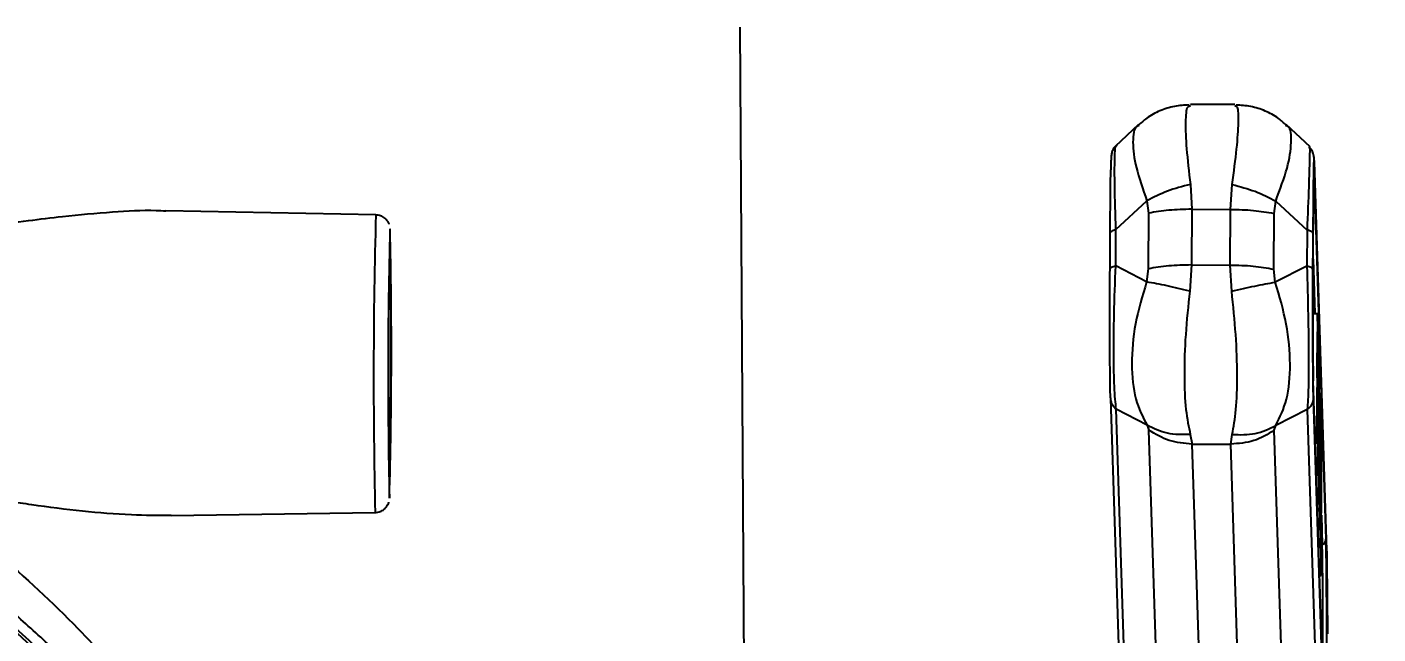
# Model space of a CAD drawing. Header units: millimetres. Extents: x 2454 to 4226, y 715 to 1968.
# Drawn here: x 3054.3 to 3138.3, y 1821.4 to 1859.1 of the extents above; entities that cross this region are included whole.
import ezdxf

# ---------------------------------------------------------------- set-up
doc = ezdxf.new("R2010")
doc.units = ezdxf.units.MM
doc.layers.add('标注', color=3, linetype='Continuous', lineweight=13)
doc.styles.add('SLDTEXTSTYLE1', font='txt.shx', dxfattribs={"width": 0.7, "bigfont": 'gbcbig.shx'})
doc.dimstyles.new('SLDDIMSTYLE12$0', dxfattribs={"dimtxt": 12, "dimasz": 10, "dimexe": 0, "dimexo": 0.0625, "dimgap": 0.875, "dimtad": 1, "dimdec": 1, "dimlfac": 1.8, "dimrnd": 1e-09, "dimzin": 12, "dimdsep": 46, "dimtxsty": 'SLDTEXTSTYLE1', "dimcen": 0.09, "dimdle": 8.16, "dimclrd": 3, "dimclre": 3, "dimadec": 0, "dimazin": 3, "dimtfac": 1, "dimtdec": 1, "dimtofl": 0, "dimtmove": 0, "dimatfit": 3, "dimfxl": 0, "dimfrac": 2, "dimtolj": 1, "dimlwd": 5, "dimlwe": 5, "dimarcsym": 0})

# ---------------------------------------------------------------- blocks, each defined once
blk = doc.blocks.new('*D48')
at = {"layer": 'Defpoints', "color": 0, "transparency": 16777216}
for p in [(3045.699, 1934.269), (3087.523, 1665.434), (3190.72, 1665.434)]:
    blk.add_point(p, dxfattribs=at)
at = {"layer": '标注', "color": 3, "lineweight": 5, "transparency": 16777216}
blk.add_line((3045.762, 1934.269), (3190.72, 1934.269), dxfattribs=at)
at = {"layer": '标注', "color": 3, "linetype": 'Continuous', "lineweight": 5, "transparency": 16777216}
for p, q in [((3190.72, 1924.269), (3190.72, 1675.434)), ((3087.585, 1665.434), (3190.72, 1665.434))]:
    blk.add_line(p, q, dxfattribs=at)
at = {"layer": '标注', "color": 3, "transparency": 16777216}
for points in [[(3189.053, 1924.269), (3192.386, 1924.269), (3190.72, 1934.269)], [(3189.053, 1675.434), (3192.386, 1675.434), (3190.72, 1665.434)]]:
    blk.add_solid(points, dxfattribs=at)
at = {"layer": '标注', "color": 0, "transparency": 16777216, "insert": (3178.416, 1799.851), "char_height": 10, "attachment_point": 5, "rotation": 90, "style": 'SLDTEXTSTYLE1'}
blk.add_mtext('\\A1;{\\H2.28571x;300}', dxfattribs=at)

msp = doc.modelspace()

# ---------------------------------------------------------------- linework, layer by layer
at = {"color": 7, "linetype": 'Continuous', "lineweight": 25}
for p, q in [((3098.931, 1815.906), (3098.647, 1859.077)), ((3126.645, 1854.183), (3126.558, 1854.137)), ((3129.408, 1854.265), (3126.645, 1854.271)), ((3129.478, 1854.13), (3129.408, 1854.177)), ((3123.42, 1853.01), (3121.964, 1851.659)), ((3123.46, 1852.964), (3123.411, 1852.942)), ((3132.6, 1852.932), (3132.542, 1852.959)), ((3134.084, 1851.629), (3132.59, 1853.014)), ((3135.126, 1826.565), (3134.34, 1850.736)), ((3135.126, 1826.534), (3134.341, 1850.704)), ((3126.634, 1849.293), (3126.727, 1847.751)), ((3129.126, 1847.746), (3129.237, 1849.288)), ((3134.312, 1849.795), (3134.313, 1849.808)), ((3134.334, 1849.705), (3135.064, 1827.254)), ((3122.006, 1846.486), (3123.938, 1848.28)), ((3123.938, 1848.28), (3124.035, 1847.509)), ((3076.004, 1847.406), (3062.957, 1847.662)), ((3124.035, 1847.509), (3124.018, 1844.048)), ((3126.727, 1847.751), (3126.709, 1844.29)), ((3126.727, 1847.751), (3129.126, 1847.746)), ((3129.109, 1844.285), (3129.126, 1847.746)), ((3131.817, 1844.031), (3131.834, 1847.492)), ((3131.834, 1847.492), (3131.94, 1848.263)), ((3131.94, 1848.263), (3133.885, 1846.46)), ((3121.641, 1844.039), (3121.652, 1846.288)), ((3121.994, 1844.236), (3122.006, 1846.486)), ((3133.885, 1846.46), (3133.874, 1844.211)), ((3134.251, 1846.261), (3134.24, 1844.012)), ((3134.251, 1842.982), (3134.268, 1846.442)), ((3123.913, 1843.235), (3121.994, 1844.236)), ((3126.709, 1844.29), (3126.601, 1842.665)), ((3126.709, 1844.29), (3129.109, 1844.285)), ((3129.204, 1842.659), (3129.109, 1844.285)), ((3133.874, 1844.211), (3131.915, 1843.218)), ((3134.259, 1844.643), (3134.369, 1841.27)), ((3124.018, 1844.048), (3123.913, 1843.235)), ((3131.915, 1843.218), (3131.817, 1844.031)), ((3134.246, 1841.271), (3134.533, 1841.27)), ((3134.533, 1841.27), (3134.495, 1833.526)), ((3134.565, 1840.288), (3134.533, 1841.27)), ((3134.526, 1837.566), (3134.539, 1840.126)), ((3134.539, 1840.126), (3134.562, 1839.426)), ((3134.535, 1839.426), (3134.562, 1839.426)), ((3134.532, 1838.67), (3134.572, 1838.669)), ((3134.626, 1838.436), (3134.56, 1831.544)), ((3134.636, 1838.119), (3134.626, 1838.436)), ((3134.547, 1836.934), (3134.526, 1837.566)), ((3134.527, 1837.681), (3134.571, 1837.681)), ((3134.627, 1829.471), (3134.636, 1838.119)), ((3135.001, 1814.658), (3134.271, 1837.11)), ((3134.271, 1837.094), (3134.271, 1837.11)), ((3135.001, 1814.643), (3134.271, 1837.094)), ((3134.504, 1833.233), (3134.522, 1836.674)), ((3134.522, 1836.674), (3134.533, 1836.332)), ((3134.544, 1837.016), (3134.565, 1837.016)), ((3134.557, 1836.751), (3134.547, 1836.934)), ((3121.668, 1835.993), (3122.62, 1806.723)), ((3134.267, 1835.997), (3135.219, 1806.727)), ((3134.519, 1836.081), (3134.539, 1836.081)), ((3134.52, 1836.332), (3134.533, 1836.332)), ((3134.533, 1836.332), (3134.539, 1836.081)), ((3134.596, 1834.089), (3134.615, 1836.113)), ((3134.612, 1835.706), (3134.624, 1835.706)), ((3134.624, 1835.706), (3134.621, 1833.335)), ((3134.694, 1836.277), (3134.634, 1836.277)), ((3134.634, 1835.758), (3134.675, 1835.758)), ((3123.943, 1834.33), (3122.024, 1835.331)), ((3122.976, 1806.061), (3122.024, 1835.331)), ((3133.904, 1835.305), (3131.945, 1834.313)), ((3133.904, 1835.305), (3134.855, 1806.036)), ((3134.516, 1835.533), (3134.542, 1835.533)), ((3134.542, 1835.533), (3134.545, 1833.849)), ((3123.943, 1834.33), (3124.051, 1834.029)), ((3125.009, 1804.586), (3124.051, 1834.029)), ((3131.851, 1834.012), (3131.945, 1834.313)), ((3132.808, 1804.57), (3131.851, 1834.012)), ((3134.558, 1831.571), (3134.556, 1834.07)), ((3134.621, 1833.335), (3134.596, 1834.089)), ((3126.631, 1833.759), (3126.747, 1833.158)), ((3126.747, 1833.158), (3129.147, 1833.153)), ((3127.704, 1803.715), (3126.747, 1833.158)), ((3129.147, 1833.153), (3129.234, 1833.753)), ((3134.387, 1833.527), (3134.495, 1833.526)), ((3134.397, 1833.233), (3134.504, 1833.233)), ((3134.495, 1833.526), (3134.504, 1833.233)), ((3134.508, 1833.849), (3134.545, 1833.849)), ((3134.545, 1833.849), (3134.546, 1831.94)), ((3134.57, 1831.234), (3134.589, 1833.338)), ((3134.589, 1833.338), (3134.619, 1832.411)), ((3134.631, 1833.156), (3134.651, 1833.156)), ((3134.771, 1833.957), (3134.705, 1827.066)), ((3134.782, 1833.64), (3134.771, 1833.957)), ((3134.773, 1824.992), (3134.782, 1833.64)), ((3130.104, 1803.71), (3129.147, 1833.153)), ((3134.581, 1832.412), (3134.619, 1832.411)), ((3134.619, 1832.411), (3134.616, 1829.802)), ((3134.631, 1832.881), (3134.716, 1832.881)), ((3134.631, 1832.874), (3134.726, 1832.873)), ((3134.716, 1832.881), (3134.726, 1832.873)), ((3134.439, 1831.94), (3134.546, 1831.94)), ((3134.451, 1831.571), (3134.558, 1831.571)), ((3134.452, 1831.545), (3134.56, 1831.544)), ((3134.546, 1831.94), (3134.558, 1831.571)), ((3134.56, 1831.544), (3134.57, 1831.234)), ((3134.688, 1832.148), (3134.683, 1831.24)), ((3134.718, 1831.209), (3134.688, 1832.148)), ((3134.742, 1829.61), (3134.761, 1831.634)), ((3134.462, 1831.234), (3134.57, 1831.234)), ((3134.683, 1831.24), (3134.705, 1830.589)), ((3134.704, 1828.343), (3134.718, 1831.209)), ((3134.757, 1831.227), (3134.769, 1831.227)), ((3134.769, 1831.227), (3134.766, 1828.856)), ((3134.508, 1829.802), (3134.616, 1829.802)), ((3134.616, 1829.802), (3134.627, 1829.471)), ((3134.627, 1829.963), (3134.647, 1829.963)), ((3134.628, 1830.589), (3134.705, 1830.589)), ((3134.705, 1830.589), (3134.697, 1829.142)), ((3134.519, 1829.471), (3134.627, 1829.471)), ((3134.766, 1828.856), (3134.742, 1829.61)), ((3063.286, 1828.71), (3075.965, 1828.904)), ((3134.715, 1826.755), (3134.735, 1828.859)), ((3134.735, 1828.859), (3134.765, 1827.933)), ((3134.777, 1828.733), (3134.837, 1826.88)), ((3134.565, 1828.055), (3134.668, 1828.054)), ((3134.571, 1827.865), (3134.681, 1827.864)), ((3134.726, 1827.933), (3134.765, 1827.933)), ((3134.765, 1827.933), (3134.762, 1825.323)), ((3134.597, 1827.066), (3134.705, 1827.066)), ((3134.607, 1826.756), (3134.715, 1826.755)), ((3134.705, 1827.066), (3134.715, 1826.755)), ((3134.837, 1826.88), (3134.775, 1826.846)), ((3135.18, 1821.355), (3135.136, 1825.933)), ((3134.654, 1825.324), (3134.762, 1825.323)), ((3134.665, 1824.992), (3134.773, 1824.992)), ((3134.762, 1825.323), (3134.773, 1824.992))]:
    msp.add_line(p, q, dxfattribs=at)
at = {"color": 7, "linetype": 'Continuous', "lineweight": 25, "flags": 128}
for points in [[(3134.314, 1849.84), (3134.316, 1849.859), (3134.325, 1849.874), (3134.334, 1849.705)], [(3076.889, 1846.501), (3076.886, 1846.504), (3076.884, 1846.501)], [(3076.855, 1831.853), (3076.842, 1832.011), (3076.829, 1832.477), (3076.819, 1833.227), (3076.811, 1834.225), (3076.806, 1835.42), (3076.805, 1836.751), (3076.806, 1838.153), (3076.811, 1839.555), (3076.818, 1840.886), (3076.828, 1842.081), (3076.84, 1843.078), (3076.854, 1843.829), (3076.868, 1844.295), (3076.882, 1844.453), (3076.896, 1844.295), (3076.908, 1843.829), (3076.918, 1843.078), (3076.926, 1842.081), (3076.931, 1840.886), (3076.933, 1839.555), (3076.931, 1838.153), (3076.927, 1836.751), (3076.919, 1835.419), (3076.909, 1834.225), (3076.897, 1833.227), (3076.884, 1832.477), (3076.869, 1832.011), (3076.855, 1831.853)]]:
    msp.add_lwpolyline(points, dxfattribs=at)
at = {"color": 7, "linetype": 'Continuous', "lineweight": 25}
for centre, radius, start, end in [((3244.45, 1846.654), 110.182, 178.34301, 180.10998), ((3133.915, 1849.708), 0.419, 337.83715, 359.68134), ((3437.471, 1837.382), 361.606, 178.41153, 181.34348), ((3420.795, 1837.463), 344.03, 178.49471, 181.27612), ((2732.634, 1838.937), 344.338, 358.47975, 1.25861), ((2993.685, 1755.802), 88.439, 6.30217, 83.69501), ((2993.792, 1755.802), 89.012, 9.79137, 79.96082), ((3387.776, 1840.892), 253.534, 179.52781, 180.85834), ((2993.687, 1755.803), 84.364, 293.77253, 288.03652), ((2992.529, 1755.805), 82.329, 298.30628, 286.54744), ((2992.335, 1755.805), 81.303, 353.64683, 186.35318), ((2992.326, 1755.805), 80.884, 353.64681, 186.3532), ((2992.287, 1755.805), 76.784, 353.328, 186.67202), ((2992.284, 1755.805), 75.854, 353.328, 186.67202), ((3134.632, 1827.26), 0.431, 298.29875, 359.23979), ((2769.115, 1821.802), 365.757, 359.5536, 0.79553), ((2838.363, 1821.839), 296.75, 358.56161, 1.04556), ((2993.765, 1755.803), 88.863, 40.89394, 49.10323)]:
    msp.add_arc(centre, radius, start, end, dxfattribs=at)
for points, knots in [([(3126.561, 1854.232), (3126.254, 1854.216), (3125.632, 1854.182), (3124.736, 1853.89), (3123.968, 1853.488), (3123.566, 1853.118), (3123.395, 1852.961)], [0, 0, 0, 0, 0.2632906, 0.532556, 0.8020144, 1, 1, 1, 1]), ([(3132.621, 1852.956), (3132.454, 1853.111), (3132.057, 1853.479), (3131.294, 1853.88), (3130.402, 1854.174), (3129.781, 1854.209), (3129.475, 1854.226)], [0, 0, 0, 0, 0.195762, 0.465926, 0.735935, 1, 1, 1, 1]), ([(3126.558, 1854.137), (3126.521, 1854.13), (3126.383, 1854.107), (3126.317, 1853.226), (3126.364, 1851.613), (3126.544, 1850.068), (3126.634, 1849.293)], [0, 0, 0, 0, 0.111973, 0.407208, 0.702522, 1, 1, 1, 1]), ([(3129.237, 1849.288), (3129.34, 1850.062), (3129.546, 1851.606), (3129.644, 1853.218), (3129.621, 1854.1), (3129.508, 1854.124), (3129.478, 1854.13)], [0, 0, 0, 0, 0.29748, 0.592797, 0.888034, 1, 1, 1, 1]), ([(3123.411, 1852.942), (3123.383, 1852.932), (3123.113, 1852.83), (3123.021, 1851.967), (3123.178, 1850.421), (3123.684, 1848.995), (3123.938, 1848.28)], [0, 0, 0, 0, 0.037464, 0.35747, 0.677562, 1, 1, 1, 1]), ([(3131.94, 1848.263), (3132.207, 1848.977), (3132.74, 1850.4), (3132.949, 1851.948), (3132.891, 1852.815), (3132.633, 1852.919), (3132.6, 1852.932)], [0, 0, 0, 0, 0.319527, 0.636729, 0.953845, 1, 1, 1, 1]), ([(3122.086, 1851.764), (3122.021, 1851.707), (3121.92, 1851.618), (3121.833, 1851.479), (3121.755, 1851.31), (3121.715, 1851.095), (3121.701, 1850.795), (3121.695, 1850.532), (3121.691, 1850.243), (3121.69, 1850.205)], [0, 0, 0, 0, 0.0833131, 0.1308532, 0.1866538, 0.341542, 0.5864242, 0.9450383, 1, 1, 1, 1]), ([(3122.006, 1846.486), (3121.978, 1847.441), (3121.926, 1849.21), (3121.927, 1850.972), (3121.96, 1851.746), (3122.004, 1851.627), (3122.013, 1851.603)], [0, 0, 0, 0, 0.342758, 0.634971, 0.927291, 1, 1, 1, 1]), ([(3134.027, 1851.563), (3134.033, 1851.595), (3134.057, 1851.725), (3134.049, 1850.939), (3133.998, 1849.168), (3133.924, 1847.407), (3133.885, 1846.46)], [0, 0, 0, 0, 0.089897, 0.377495, 0.665273, 1, 1, 1, 1]), ([(3134.341, 1850.717), (3134.319, 1850.949), (3134.283, 1851.326), (3134.127, 1851.508), (3134.068, 1851.577)], [0, 0, 0, 0, 0.616936, 1, 1, 1, 1]), ([(3134.341, 1850.704), (3134.334, 1850.854), (3134.321, 1851.132), (3134.302, 1850.846), (3134.283, 1850.013), (3134.264, 1848.483), (3134.256, 1847.039), (3134.251, 1846.261)], [0, 0, 0, 0, 0.208541, 0.38814, 0.554437, 0.759769, 1, 1, 1, 1]), ([(3121.652, 1846.288), (3121.656, 1846.96), (3121.663, 1848.21), (3121.677, 1849.565), (3121.686, 1850.037), (3121.69, 1850.205)], [0, 0, 0, 0, 0.427501, 0.795446, 1, 1, 1, 1]), ([(3126.634, 1849.293), (3126.145, 1849.168), (3125.166, 1848.918), (3124.347, 1848.493), (3123.938, 1848.28)], [0, 0, 0, 0, 0.500002, 1, 1, 1, 1]), ([(3129.237, 1849.288), (3129.723, 1849.161), (3130.7, 1848.907), (3131.525, 1848.478), (3131.94, 1848.263)], [0, 0, 0, 0, 0.496867, 1, 1, 1, 1]), ([(3031.807, 1844.568), (3032.5, 1844.555), (3033.903, 1844.53), (3036.033, 1844.596), (3038.093, 1844.73), (3040.137, 1844.931), (3042.218, 1845.185), (3044.454, 1845.503), (3046.978, 1845.899), (3049.479, 1846.305), (3052.027, 1846.709), (3054.301, 1847.038), (3056.88, 1847.365), (3059.526, 1847.589), (3061.672, 1847.719), (3062.752, 1847.659), (3062.957, 1847.648)], [0, 0, 0, 0, 0.063832, 0.129299, 0.196495, 0.25451, 0.319448, 0.391338, 0.465476, 0.5596, 0.631542, 0.71271, 0.782394, 0.886687, 0.978523, 1, 1, 1, 1]), ([(3076.83, 1846.821), (3076.828, 1846.827), (3076.811, 1846.88), (3076.73, 1847.032), (3076.56, 1847.218), (3076.306, 1847.372), (3076.106, 1847.391), (3076.007, 1847.401)], [0, 0, 0, 0, 0.0242731, 0.2150524, 0.4553573, 0.7315605, 1, 1, 1, 1]), ([(3122.024, 1835.331), (3121.982, 1835.73), (3121.904, 1836.47), (3121.863, 1838.655), (3121.888, 1841.35), (3121.957, 1843.227), (3121.994, 1844.236)], [0, 0, 0, 0, 0.270291, 0.500884, 0.73162, 1, 1, 1, 1]), ([(3133.874, 1844.211), (3133.904, 1843.193), (3133.959, 1841.307), (3133.99, 1838.607), (3133.975, 1836.436), (3133.929, 1835.701), (3133.904, 1835.305)], [0, 0, 0, 0, 0.270536, 0.501177, 0.731903, 1, 1, 1, 1]), ([(3061.395, 1814.821), (3060.596, 1815.698), (3059.029, 1817.418), (3056.584, 1819.849), (3054.143, 1822.111), (3051.708, 1824.205), (3048.914, 1826.443), (3045.725, 1828.785), (3042.106, 1831.179), (3038.473, 1833.34), (3034.249, 1835.594), (3029.399, 1837.838), (3023.917, 1839.947), (3018.475, 1841.636), (3013.25, 1842.93), (3009.902, 1843.491), (3008.311, 1843.758)], [0, 0, 0, 0, 0.059474, 0.116645, 0.171535, 0.224169, 0.274574, 0.346546, 0.416181, 0.4836, 0.548936, 0.644489, 0.737549, 0.828705, 0.91858, 1, 1, 1, 1]), ([(3121.668, 1836.024), (3121.662, 1836.269), (3121.65, 1836.727), (3121.638, 1837.988), (3121.631, 1839.605), (3121.631, 1841.713), (3121.637, 1843.224), (3121.641, 1844.039)], [0, 0, 0, 0, 0.208541, 0.38814, 0.554437, 0.759769, 1, 1, 1, 1]), ([(3123.913, 1843.235), (3123.653, 1842.363), (3123.135, 1840.625), (3122.929, 1838.09), (3123.151, 1835.851), (3123.678, 1834.838), (3123.943, 1834.33)], [0, 0, 0, 0, 0.2509317, 0.5000153, 0.7490533, 1, 1, 1, 1]), ([(3126.601, 1842.665), (3126.116, 1842.78), (3125.139, 1843.011), (3124.323, 1843.16), (3123.913, 1843.235)], [0, 0, 0, 0, 0.496867, 1, 1, 1, 1]), ([(3134.24, 1844.012), (3134.237, 1843.307), (3134.232, 1841.997), (3134.23, 1840.075), (3134.235, 1838.356), (3134.247, 1836.83), (3134.26, 1836.288), (3134.267, 1835.997)], [0, 0, 0, 0, 0.2087237, 0.3883695, 0.5546856, 0.7599719, 1, 1, 1, 1]), ([(3126.601, 1842.665), (3126.503, 1841.758), (3126.307, 1839.952), (3126.233, 1837.389), (3126.323, 1835.178), (3126.528, 1834.233), (3126.631, 1833.759)], [0, 0, 0, 0, 0.250932, 0.500015, 0.749053, 1, 1, 1, 1]), ([(3129.204, 1842.659), (3129.694, 1842.773), (3130.674, 1843), (3131.502, 1843.146), (3131.915, 1843.218)], [0, 0, 0, 0, 0.500001, 1, 1, 1, 1]), ([(3129.234, 1833.753), (3129.324, 1834.227), (3129.502, 1835.171), (3129.569, 1837.382), (3129.486, 1839.945), (3129.298, 1841.752), (3129.204, 1842.659)], [0, 0, 0, 0, 0.2509467, 0.4999848, 0.7490685, 1, 1, 1, 1]), ([(3131.945, 1834.313), (3132.198, 1834.82), (3132.702, 1835.831), (3132.901, 1838.069), (3132.685, 1840.605), (3132.173, 1842.345), (3131.915, 1843.218)], [0, 0, 0, 0, 0.250947, 0.499985, 0.749068, 1, 1, 1, 1]), ([(3134.576, 1839.836), (3134.575, 1839.924), (3134.571, 1840.105), (3134.567, 1840.226), (3134.565, 1840.288)], [0, 0, 0, 0, 0.488926, 1, 1, 1, 1]), ([(3134.562, 1839.426), (3134.564, 1839.342), (3134.567, 1839.221), (3134.57, 1838.936), (3134.571, 1838.754), (3134.572, 1838.669)], [0, 0, 0, 0, 0.543186, 0.786759, 1, 1, 1, 1]), ([(3134.582, 1839.259), (3134.581, 1839.385), (3134.58, 1839.612), (3134.577, 1839.767), (3134.576, 1839.836)], [0, 0, 0, 0, 0.557546, 1, 1, 1, 1]), ([(3134.583, 1838.399), (3134.583, 1838.576), (3134.583, 1838.886), (3134.582, 1839.147), (3134.582, 1839.259)], [0, 0, 0, 0, 0.573896, 1, 1, 1, 1]), ([(3134.572, 1838.669), (3134.572, 1838.509), (3134.573, 1838.271), (3134.572, 1837.926), (3134.571, 1837.763), (3134.571, 1837.681)], [0, 0, 0, 0, 0.508701, 0.751783, 1, 1, 1, 1]), ([(3134.581, 1837.383), (3134.582, 1837.573), (3134.583, 1837.909), (3134.583, 1838.251), (3134.583, 1838.399)], [0, 0, 0, 0, 0.565505, 1, 1, 1, 1]), ([(3134.55, 1835.892), (3134.552, 1835.866), (3134.557, 1835.819), (3134.564, 1835.919), (3134.571, 1836.188), (3134.577, 1836.686), (3134.579, 1837.143), (3134.581, 1837.383)], [0, 0, 0, 0, 0.224851, 0.416915, 0.587667, 0.783237, 1, 1, 1, 1]), ([(3134.571, 1837.681), (3134.57, 1837.55), (3134.569, 1837.291), (3134.566, 1837.108), (3134.565, 1837.016)], [0, 0, 0, 0, 0.5017512, 1, 1, 1, 1]), ([(3134.615, 1836.113), (3134.618, 1836.35), (3134.622, 1836.787), (3134.625, 1837.258), (3134.627, 1837.474)], [0, 0, 0, 0, 0.541959, 1, 1, 1, 1]), ([(3134.627, 1837.474), (3134.626, 1837.186), (3134.625, 1836.595), (3134.624, 1836.007), (3134.624, 1835.706)], [0, 0, 0, 0, 0.488691, 1, 1, 1, 1]), ([(3134.565, 1837.016), (3134.564, 1836.943), (3134.561, 1836.797), (3134.558, 1836.766), (3134.557, 1836.751)], [0, 0, 0, 0, 0.501125, 1, 1, 1, 1]), ([(3134.539, 1836.081), (3134.539, 1836.018), (3134.541, 1835.865), (3134.542, 1835.655), (3134.542, 1835.533)], [0, 0, 0, 0, 0.414273, 1, 1, 1, 1]), ([(3134.556, 1834.07), (3134.556, 1834.503), (3134.555, 1835.192), (3134.551, 1835.702), (3134.55, 1835.892)], [0, 0, 0, 0, 0.628575, 1, 1, 1, 1]), ([(3134.675, 1835.758), (3134.67, 1835.38), (3134.66, 1834.678), (3134.654, 1833.637), (3134.651, 1833.156)], [0, 0, 0, 0, 0.538165, 1, 1, 1, 1]), ([(3134.707, 1836.072), (3134.704, 1836.15), (3134.698, 1836.296), (3134.687, 1836.285), (3134.68, 1835.955), (3134.675, 1835.758)], [0, 0, 0, 0, 0.308178, 0.586268, 1, 1, 1, 1]), ([(3134.724, 1834.918), (3134.722, 1835.197), (3134.717, 1835.721), (3134.711, 1835.96), (3134.707, 1836.072)], [0, 0, 0, 0, 0.531898, 1, 1, 1, 1]), ([(3134.661, 1832.918), (3134.664, 1833.347), (3134.667, 1833.967), (3134.674, 1834.628), (3134.678, 1834.856), (3134.68, 1834.968)], [0, 0, 0, 0, 0.534466, 0.771404, 1, 1, 1, 1]), ([(3134.68, 1834.968), (3134.682, 1835.057), (3134.685, 1835.235), (3134.694, 1835.402), (3134.699, 1835.281), (3134.703, 1835.198)], [0, 0, 0, 0, 0.239489, 0.478586, 1, 1, 1, 1]), ([(3134.703, 1835.198), (3134.705, 1835.111), (3134.71, 1834.939), (3134.713, 1834.577), (3134.714, 1834.401)], [0, 0, 0, 0, 0.512975, 1, 1, 1, 1]), ([(3134.726, 1832.873), (3134.726, 1833.307), (3134.728, 1834.053), (3134.725, 1834.663), (3134.724, 1834.918)], [0, 0, 0, 0, 0.581466, 1, 1, 1, 1]), ([(3126.631, 1833.759), (3126.143, 1833.746), (3125.168, 1833.719), (3124.351, 1834.126), (3123.943, 1834.33)], [0, 0, 0, 0, 0.5, 1, 1, 1, 1]), ([(3129.234, 1833.754), (3129.721, 1833.738), (3130.702, 1833.706), (3131.529, 1834.11), (3131.945, 1834.313)], [0, 0, 0, 0, 0.4968674, 1, 1, 1, 1]), ([(3134.714, 1834.401), (3134.715, 1834.302), (3134.716, 1834.1), (3134.717, 1833.591), (3134.716, 1833.171), (3134.716, 1832.881)], [0, 0, 0, 0, 0.2310356, 0.4684676, 1, 1, 1, 1]), ([(3134.651, 1833.156), (3134.649, 1832.519), (3134.644, 1831.419), (3134.646, 1830.394), (3134.647, 1829.963)], [0, 0, 0, 0, 0.579486, 1, 1, 1, 1]), ([(3134.657, 1830.405), (3134.657, 1830.584), (3134.656, 1830.95), (3134.657, 1831.812), (3134.659, 1832.465), (3134.661, 1832.918)], [0, 0, 0, 0, 0.226415, 0.462622, 1, 1, 1, 1]), ([(3134.761, 1831.634), (3134.763, 1831.871), (3134.767, 1832.308), (3134.771, 1832.78), (3134.772, 1832.996)], [0, 0, 0, 0, 0.5419593, 1, 1, 1, 1]), ([(3134.772, 1832.996), (3134.772, 1832.707), (3134.771, 1832.117), (3134.77, 1831.528), (3134.769, 1831.227)], [0, 0, 0, 0, 0.488691, 1, 1, 1, 1]), ([(3063.286, 1828.718), (3062.464, 1828.719), (3060.651, 1828.723), (3057.755, 1828.968), (3055.205, 1829.29), (3053.15, 1829.601), (3051.892, 1829.802), (3050.639, 1830.013), (3049.149, 1830.268), (3047.904, 1830.478), (3047.134, 1830.608)], [0, 0, 0, 0, 0.15935, 0.351373, 0.546211, 0.633522, 0.729671, 0.776399, 0.861664, 1, 1, 1, 1]), ([(3047.134, 1830.608), (3048.934, 1829.218), (3052.571, 1826.41), (3057.201, 1822.125), (3059.875, 1819.149), (3061.039, 1817.855)], [0, 0, 0, 0, 0.356319, 0.719883, 1, 1, 1, 1]), ([(3134.647, 1829.963), (3134.649, 1829.482), (3134.654, 1828.589), (3134.664, 1828.223), (3134.668, 1828.054)], [0, 0, 0, 0, 0.5372592, 1, 1, 1, 1]), ([(3134.672, 1828.985), (3134.669, 1829.135), (3134.663, 1829.352), (3134.659, 1829.912), (3134.658, 1830.241), (3134.657, 1830.405)], [0, 0, 0, 0, 0.52641, 0.764235, 1, 1, 1, 1]), ([(3075.949, 1828.904), (3076.064, 1828.916), (3076.267, 1828.938), (3076.508, 1829.083), (3076.666, 1829.244), (3076.76, 1829.397), (3076.801, 1829.5), (3076.811, 1829.534), (3076.812, 1829.538)], [0, 0, 0, 0, 0.286653, 0.509898, 0.697129, 0.856092, 0.983679, 1, 1, 1, 1]), ([(3134.687, 1828.895), (3134.685, 1828.868), (3134.679, 1828.815), (3134.675, 1828.928), (3134.672, 1828.985)], [0, 0, 0, 0, 0.502085, 1, 1, 1, 1]), ([(3134.697, 1829.142), (3134.696, 1829.097), (3134.693, 1828.972), (3134.689, 1828.925), (3134.687, 1828.895)], [0, 0, 0, 0, 0.359838, 1, 1, 1, 1]), ([(3134.668, 1828.054), (3134.675, 1827.943), (3134.686, 1827.737), (3134.699, 1828.153), (3134.704, 1828.343)], [0, 0, 0, 0, 0.542418, 1, 1, 1, 1]), ([(3135.136, 1825.933), (3135.134, 1826.08), (3135.132, 1826.337), (3135.128, 1826.474), (3135.126, 1826.534)], [0, 0, 0, 0, 0.567773, 1, 1, 1, 1])]:
    msp.add_open_spline(points, degree=3, knots=knots, dxfattribs=at)
for points in [[(3126.727, 1847.751), (3126.24, 1847.741), (3125.268, 1847.721), (3124.446, 1847.579), (3124.035, 1847.509)], [(3129.126, 1847.746), (3129.613, 1847.734), (3130.587, 1847.709), (3131.419, 1847.564), (3131.834, 1847.492)], [(3121.652, 1846.288), (3121.656, 1846.307), (3121.664, 1846.346), (3121.737, 1846.4), (3121.848, 1846.448), (3121.953, 1846.473), (3122.006, 1846.486)], [(3134.251, 1846.261), (3134.246, 1846.28), (3134.236, 1846.319), (3134.159, 1846.373), (3134.045, 1846.422), (3133.938, 1846.448), (3133.885, 1846.46)], [(3121.641, 1844.039), (3121.645, 1844.058), (3121.653, 1844.096), (3121.726, 1844.15), (3121.837, 1844.199), (3121.942, 1844.224), (3121.994, 1844.236)], [(3126.709, 1844.29), (3126.223, 1844.28), (3125.251, 1844.26), (3124.429, 1844.119), (3124.018, 1844.048)], [(3129.109, 1844.285), (3129.596, 1844.273), (3130.57, 1844.249), (3131.401, 1844.104), (3131.817, 1844.031)], [(3134.24, 1844.012), (3134.235, 1844.031), (3134.224, 1844.069), (3134.148, 1844.124), (3134.034, 1844.173), (3133.927, 1844.198), (3133.874, 1844.211)], [(3121.668, 1836.024), (3121.672, 1835.957), (3121.681, 1835.823), (3121.755, 1835.633), (3121.866, 1835.462), (3121.972, 1835.374), (3122.024, 1835.331)], [(3134.267, 1835.997), (3134.262, 1835.93), (3134.252, 1835.796), (3134.177, 1835.607), (3134.063, 1835.436), (3133.957, 1835.349), (3133.904, 1835.305)], [(3126.747, 1833.158), (3126.26, 1833.198), (3125.288, 1833.278), (3124.463, 1833.779), (3124.051, 1834.029)], [(3131.851, 1834.012), (3131.436, 1833.764), (3130.607, 1833.267), (3129.633, 1833.191), (3129.147, 1833.153)]]:
    msp.add_open_spline(points, degree=3, dxfattribs=at)

# ---------------------------------------------------------------- dimensions: what is measured, and where the dimension line sits
at = {"layer": '标注'}
dim = msp.add_linear_dim(base=(3190.72, 1665.434), p1=(3045.699, 1934.269), p2=(3087.523, 1665.434), angle=90, text='{\\H2.28571x;300}', dimstyle='SLDDIMSTYLE12$0', override={"dimtxt": 10, "dimtdec": 3, "dimtzin": 0}, dxfattribs=at)
dim.commit()
dim.dimension.update_dxf_attribs({"geometry": '*D48', "text_midpoint": (3178.416, 1799.851)})

doc.saveas('drawing.dxf')
